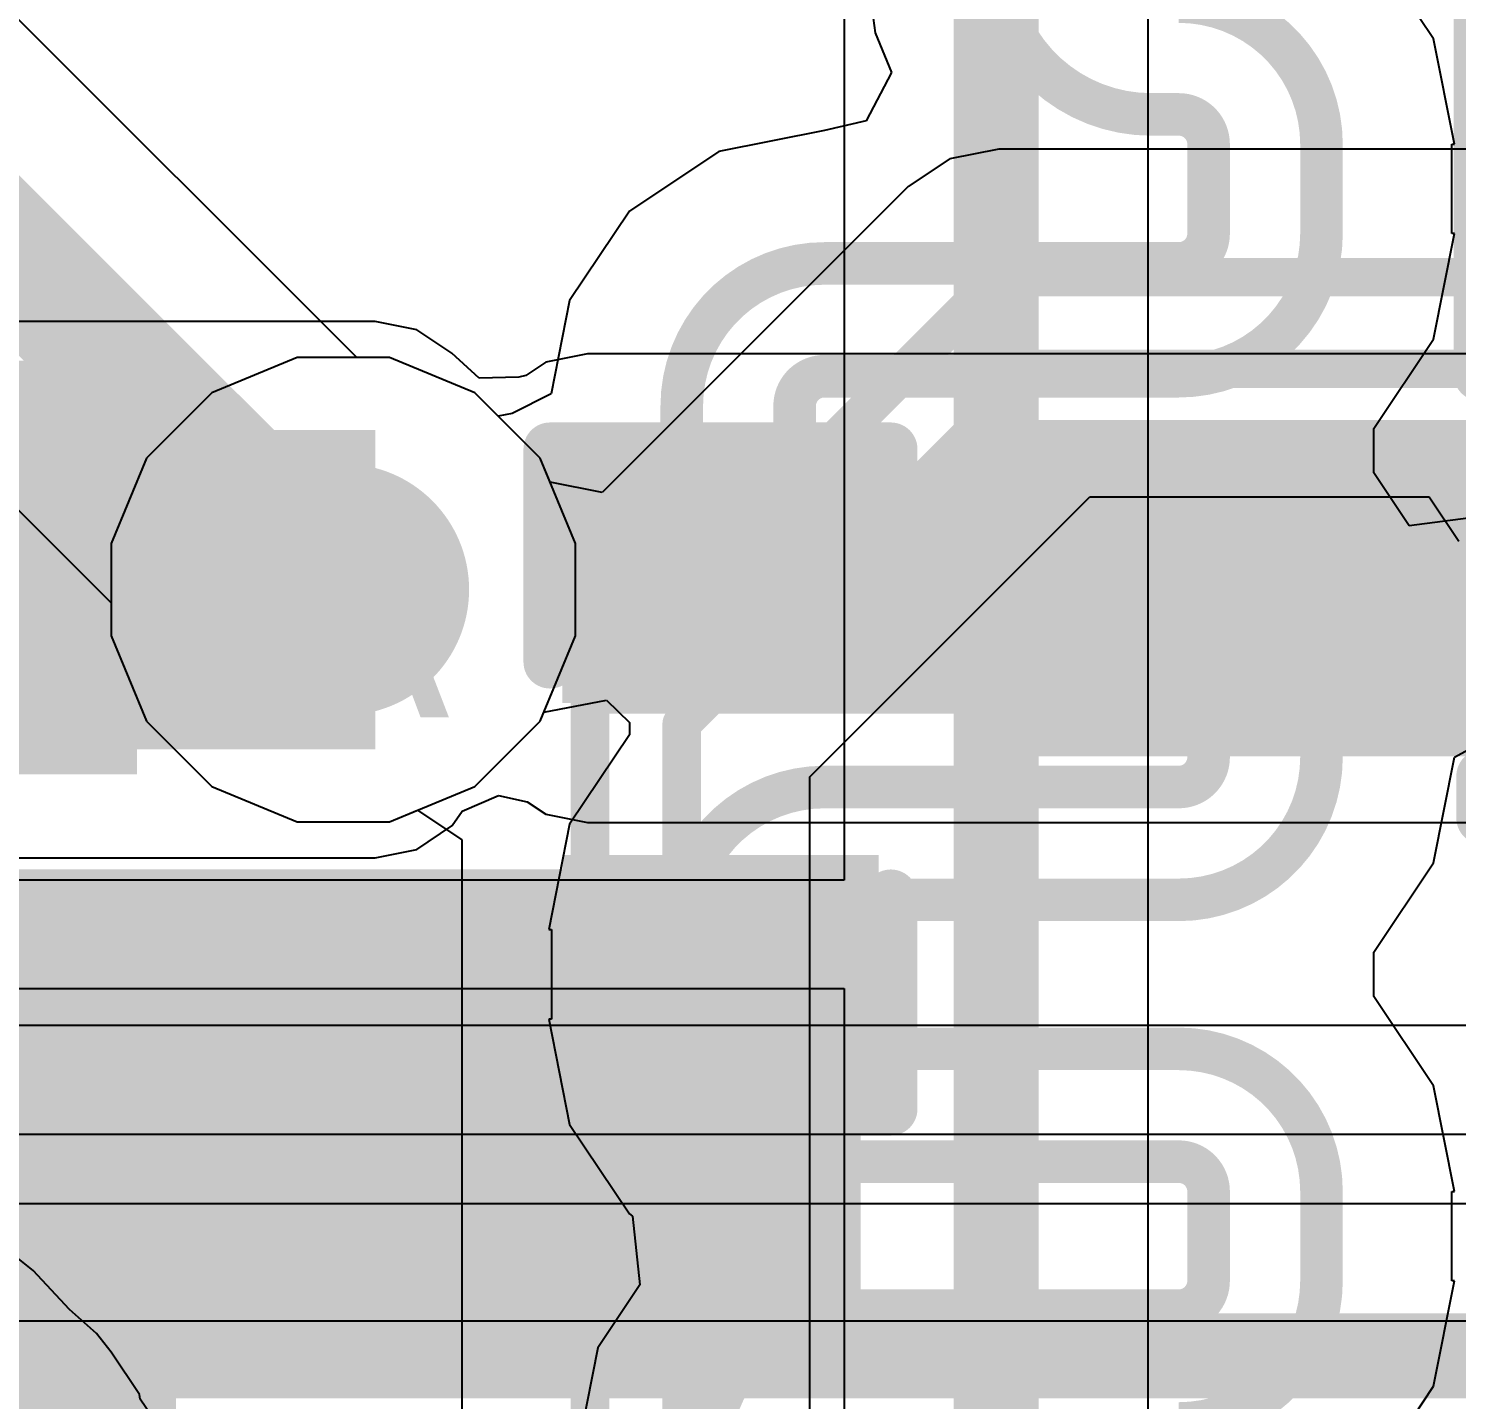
# Model space of a CAD drawing. Header units: inches. Extents: x 0 to 5271, y 0 to 5417.
# Drawn here: x 84.04 to 87.446, y 85.57 to 88.842 of the extents above; entities that cross this region are included whole.
import ezdxf

# ---------------------------------------------------------------- set-up
doc = ezdxf.new("R2010")
doc.units = ezdxf.units.IN
for name, color, linetype in [('Bottom Layer', 5, 'Continuous'), ('Drill Drawing', 1, 'Continuous'), ('L2_GND1', 16, 'Continuous'), ('L3_SIG1', 76, 'Continuous'), ('L4_PWR', 90, 'Continuous'), ('L5_GND2', 156, 'Continuous'), ('L6_SIG2', 130, 'Continuous'), ('L7_GND3', 216, 'Continuous'), ('Top Layer', 1, 'Continuous'), ('Top Overlay', 2, 'Continuous'), ('Top Paste', 8, 'Continuous'), ('Top Solder', 216, 'Continuous'), ('Via Holes', 16, 'Continuous')]:
    doc.layers.add(name, color=color, linetype=linetype)
doc.styles.add('Arial', font='', dxfattribs={"height": 0.2})
doc.styles.get('Arial').set_extended_font_data('Arial')

# ---------------------------------------------------------------- blocks, each defined once
blk = doc.blocks.new('SOT_23_5_271')
at = {"layer": 'Top Layer'}
for points in [[(-1.85, 1.25), (-0.75, 1.25), (-0.75, 0.65), (-1.85, 0.65)], [(0.75, 1.25), (1.85, 1.25), (1.85, 0.65), (0.75, 0.65)], [(-1.85, 0.3), (-0.75, 0.3), (-0.75, -0.3), (-1.85, -0.3)], [(-1.85, -0.65), (-0.75, -0.65), (-0.75, -1.25), (-1.85, -1.25)], [(0.75, -0.65), (1.85, -0.65), (1.85, -1.25), (0.75, -1.25)]]:
    blk.add_hatch(color=1, dxfattribs=at).paths.add_polyline_path(points)
at = {"layer": 'Top Paste'}
for points in [[(-1.85, 1.25), (-0.75, 1.25), (-0.75, 0.65), (-1.85, 0.65)], [(0.75, 1.25), (1.85, 1.25), (1.85, 0.65), (0.75, 0.65)], [(-1.85, 0.3), (-0.75, 0.3), (-0.75, -0.3), (-1.85, -0.3)], [(-1.85, -0.65), (-0.75, -0.65), (-0.75, -1.25), (-1.85, -1.25)], [(0.75, -0.65), (1.85, -0.65), (1.85, -1.25), (0.75, -1.25)]]:
    blk.add_hatch(color=8, dxfattribs=at).paths.add_polyline_path(points)
at = {"layer": 'Top Solder'}
for points in [[(-1.9516, 1.3516), (-0.6484, 1.3516), (-0.6484, 0.5484), (-1.9516, 0.5484)], [(0.6484, 1.3516), (1.9516, 1.3516), (1.9516, 0.5484), (0.6484, 0.5484)], [(-1.9516, 0.4016), (-0.6484, 0.4016), (-0.6484, -0.4016), (-1.9516, -0.4016)], [(-1.9516, -0.5484), (-0.6484, -0.5484), (-0.6484, -1.3516), (-1.9516, -1.3516)], [(0.6484, -0.5484), (1.9516, -0.5484), (1.9516, -1.3516), (0.6484, -1.3516)]]:
    blk.add_hatch(color=216, dxfattribs=at).paths.add_polyline_path(points)
at = {"layer": 'Top Overlay'}
for points in [[(-0.879, 1.4986, 0.127, 0.127, 0), (-0.879, 1.3986, 0.127, 0.127, 0)], [(0.8736, 1.4986, 0.127, 0.127, 0), (-0.879, 1.4986, 0.127, 0.127, 0)], [(0.8736, 1.4986, 0.127, 0.127, 0), (0.8736, 1.3986, 0.127, 0.127, 0)], [(-2.1336, 1.0668, 0.127, 0.127, 0), (-2.1336, 0.8128, 0.127, 0.127, 0)], [(-2.0066, 0.9398, 0.127, 0.127, 0), (-2.1336, 1.0668, 0.127, 0.127, 0)], [(-2.0066, 0.9398, 0.127, 0.127, 0), (-2.1336, 0.8128, 0.127, 0.127, 0)], [(0.88, 0.44, 0.127, 0.127, 0), (0.88, -0.418, 0.127, 0.127, 0)], [(-0.879, -1.3986, 0.127, 0.127, 0), (-0.879, -1.4986, 0.127, 0.127, 0)], [(0.8736, -1.3986, 0.127, 0.127, 0), (0.8736, -1.4986, 0.127, 0.127, 0)], [(0.8736, -1.4986, 0.127, 0.127, 0), (-0.879, -1.4986, 0.127, 0.127, 0)]]:
    blk.add_lwpolyline(points, format="xyseb", dxfattribs=at)
for points in [[(-0.9108, 1.4986, 0.0635, 0.0635, 1), (-0.8473, 1.4986, 0.0635, 0.0635, 1)], [(-0.9108, 1.4986, 0.0635, 0.0635, 1), (-0.8473, 1.4986, 0.0635, 0.0635, 1)], [(0.8418, 1.4986, 0.0635, 0.0635, 1), (0.9053, 1.4986, 0.0635, 0.0635, 1)], [(0.8418, 1.4986, 0.0635, 0.0635, 1), (0.9053, 1.4986, 0.0635, 0.0635, 1)], [(-0.9108, 1.3986, 0.0635, 0.0635, 1), (-0.8473, 1.3986, 0.0635, 0.0635, 1)], [(0.8418, 1.3986, 0.0635, 0.0635, 1), (0.9053, 1.3986, 0.0635, 0.0635, 1)], [(-2.1653, 1.0668, 0.0635, 0.0635, 1), (-2.1018, 1.0668, 0.0635, 0.0635, 1)], [(-2.1653, 1.0668, 0.0635, 0.0635, 1), (-2.1018, 1.0668, 0.0635, 0.0635, 1)], [(-2.0383, 0.9398, 0.0635, 0.0635, 1), (-1.9748, 0.9398, 0.0635, 0.0635, 1)], [(-2.0383, 0.9398, 0.0635, 0.0635, 1), (-1.9748, 0.9398, 0.0635, 0.0635, 1)], [(-2.1653, 0.8128, 0.0635, 0.0635, 1), (-2.1018, 0.8128, 0.0635, 0.0635, 1)], [(-2.1653, 0.8128, 0.0635, 0.0635, 1), (-2.1018, 0.8128, 0.0635, 0.0635, 1)], [(0.8482, 0.44, 0.0635, 0.0635, 1), (0.9117, 0.44, 0.0635, 0.0635, 1)], [(0.8482, -0.418, 0.0635, 0.0635, 1), (0.9117, -0.418, 0.0635, 0.0635, 1)], [(-0.9108, -1.3986, 0.0635, 0.0635, 1), (-0.8473, -1.3986, 0.0635, 0.0635, 1)], [(0.8418, -1.3986, 0.0635, 0.0635, 1), (0.9053, -1.3986, 0.0635, 0.0635, 1)], [(-0.9108, -1.4986, 0.0635, 0.0635, 1), (-0.8473, -1.4986, 0.0635, 0.0635, 1)], [(-0.9108, -1.4986, 0.0635, 0.0635, 1), (-0.8473, -1.4986, 0.0635, 0.0635, 1)], [(0.8418, -1.4986, 0.0635, 0.0635, 1), (0.9053, -1.4986, 0.0635, 0.0635, 1)], [(0.8418, -1.4986, 0.0635, 0.0635, 1), (0.9053, -1.4986, 0.0635, 0.0635, 1)]]:
    blk.add_lwpolyline(points, format="xyseb", close=True, dxfattribs=at)
blk = doc.blocks.new('CAP_0402_326')
at = {"layer": 'Top Layer'}
for points in [[(-0.6985, -0.3175), (-0.6985, 0.3175), (-0.2413, 0.3175), (-0.2413, -0.3175)], [(0.2413, -0.3175), (0.2413, 0.3175), (0.6985, 0.3175), (0.6985, -0.3175)]]:
    blk.add_hatch(color=1, dxfattribs=at).paths.add_polyline_path(points)
at = {"layer": 'Top Paste'}
for points in [[(-0.6985, -0.3175), (-0.6985, 0.3175), (-0.2413, 0.3175), (-0.2413, -0.3175)], [(0.2413, -0.3175), (0.2413, 0.3175), (0.6985, 0.3175), (0.6985, -0.3175)]]:
    blk.add_hatch(color=8, dxfattribs=at).paths.add_polyline_path(points)
at = {"layer": 'Top Solder'}
for points in [[(-0.7585, -0.3775), (-0.7585, 0.3775), (-0.1813, 0.3775), (-0.1813, -0.3775)], [(0.1813, -0.3775), (0.1813, 0.3775), (0.7585, 0.3775), (0.7585, -0.3775)]]:
    blk.add_hatch(color=216, dxfattribs=at).paths.add_polyline_path(points)
at = {"layer": 'Top Overlay'}
for points in [[(-0.7874, 0.4064, 0.127, 0.127, 0), (-0.7874, -0.4064, 0.127, 0.127, 0)], [(-0.7874, 0.4064, 0.127, 0.127, 0), (-0.2794, 0.4064, 0.127, 0.127, 0)], [(0.2794, 0.4064, 0.127, 0.127, 0), (0.7874, 0.4064, 0.127, 0.127, 0)], [(0.7874, 0.4064, 0.127, 0.127, 0), (0.7874, -0.4064, 0.127, 0.127, 0)], [(-0.7874, -0.4064, 0.127, 0.127, 0), (-0.2794, -0.4064, 0.127, 0.127, 0)], [(0.2794, -0.4064, 0.127, 0.127, 0), (0.7874, -0.4064, 0.127, 0.127, 0)]]:
    blk.add_lwpolyline(points, format="xyseb", dxfattribs=at)
for points in [[(-0.8192, 0.4064, 0.0635, 0.0635, 1), (-0.7557, 0.4064, 0.0635, 0.0635, 1)], [(-0.8192, 0.4064, 0.0635, 0.0635, 1), (-0.7557, 0.4064, 0.0635, 0.0635, 1)], [(-0.3112, 0.4064, 0.0635, 0.0635, 1), (-0.2477, 0.4064, 0.0635, 0.0635, 1)], [(0.2476, 0.4064, 0.0635, 0.0635, 1), (0.3111, 0.4064, 0.0635, 0.0635, 1)], [(0.7556, 0.4064, 0.0635, 0.0635, 1), (0.8191, 0.4064, 0.0635, 0.0635, 1)], [(0.7556, 0.4064, 0.0635, 0.0635, 1), (0.8191, 0.4064, 0.0635, 0.0635, 1)], [(-0.8192, -0.4064, 0.0635, 0.0635, 1), (-0.7557, -0.4064, 0.0635, 0.0635, 1)], [(-0.8192, -0.4064, 0.0635, 0.0635, 1), (-0.7557, -0.4064, 0.0635, 0.0635, 1)], [(-0.3112, -0.4064, 0.0635, 0.0635, 1), (-0.2477, -0.4064, 0.0635, 0.0635, 1)], [(0.2476, -0.4064, 0.0635, 0.0635, 1), (0.3111, -0.4064, 0.0635, 0.0635, 1)], [(0.7556, -0.4064, 0.0635, 0.0635, 1), (0.8191, -0.4064, 0.0635, 0.0635, 1)], [(0.7556, -0.4064, 0.0635, 0.0635, 1), (0.8191, -0.4064, 0.0635, 0.0635, 1)]]:
    blk.add_lwpolyline(points, format="xyseb", close=True, dxfattribs=at)
blk = doc.blocks.new('C___0603_328')
at = {"layer": 'Top Layer'}
for points in [[(-0.381, 0.4445), (-0.381, -0.4445), (-1.143, -0.4445), (-1.143, 0.4445)], [(1.143, 0.4445), (1.143, -0.4445), (0.381, -0.4445), (0.381, 0.4445)]]:
    blk.add_hatch(color=1, dxfattribs=at).paths.add_polyline_path(points)
at = {"layer": 'Top Paste'}
for points in [[(-0.381, 0.4445), (-0.381, -0.4445), (-1.143, -0.4445), (-1.143, 0.4445)], [(1.143, 0.4445), (1.143, -0.4445), (0.381, -0.4445), (0.381, 0.4445)]]:
    blk.add_hatch(color=8, dxfattribs=at).paths.add_polyline_path(points)
at = {"layer": 'Top Solder'}
for points in [[(-0.321, 0.5045), (-0.321, -0.5045), (-1.203, -0.5045), (-1.203, 0.5045)], [(1.203, 0.5045), (1.203, -0.5045), (0.321, -0.5045), (0.321, 0.5045)]]:
    blk.add_hatch(color=216, dxfattribs=at).paths.add_polyline_path(points)
at = {"layer": 'Top Overlay'}
for points in [[(-1.2446, 0.5334, 0.127, 0.127, 0), (-0.4572, 0.5334, 0.127, 0.127, 0)], [(-1.2446, 0.5334, 0.127, 0.127, 0), (-1.2446, -0.5334, 0.127, 0.127, 0)], [(0.4572, 0.5334, 0.127, 0.127, 0), (1.2446, 0.5334, 0.127, 0.127, 0)], [(1.2446, 0.5334, 0.127, 0.127, 0), (1.2446, -0.5334, 0.127, 0.127, 0)], [(-1.2446, -0.5334, 0.127, 0.127, 0), (-0.4572, -0.5334, 0.127, 0.127, 0)], [(0.4572, -0.5334, 0.127, 0.127, 0), (1.2446, -0.5334, 0.127, 0.127, 0)]]:
    blk.add_lwpolyline(points, format="xyseb", dxfattribs=at)
for points in [[(-1.2763, 0.5334, 0.0635, 0.0635, 1), (-1.2128, 0.5334, 0.0635, 0.0635, 1)], [(-1.2763, 0.5334, 0.0635, 0.0635, 1), (-1.2128, 0.5334, 0.0635, 0.0635, 1)], [(-0.4889, 0.5334, 0.0635, 0.0635, 1), (-0.4254, 0.5334, 0.0635, 0.0635, 1)], [(0.4255, 0.5334, 0.0635, 0.0635, 1), (0.489, 0.5334, 0.0635, 0.0635, 1)], [(1.2129, 0.5334, 0.0635, 0.0635, 1), (1.2764, 0.5334, 0.0635, 0.0635, 1)], [(1.2129, 0.5334, 0.0635, 0.0635, 1), (1.2764, 0.5334, 0.0635, 0.0635, 1)], [(-1.2763, -0.5334, 0.0635, 0.0635, 1), (-1.2128, -0.5334, 0.0635, 0.0635, 1)], [(-1.2763, -0.5334, 0.0635, 0.0635, 1), (-1.2128, -0.5334, 0.0635, 0.0635, 1)], [(-0.4889, -0.5334, 0.0635, 0.0635, 1), (-0.4254, -0.5334, 0.0635, 0.0635, 1)], [(0.4255, -0.5334, 0.0635, 0.0635, 1), (0.489, -0.5334, 0.0635, 0.0635, 1)], [(1.2129, -0.5334, 0.0635, 0.0635, 1), (1.2764, -0.5334, 0.0635, 0.0635, 1)], [(1.2129, -0.5334, 0.0635, 0.0635, 1), (1.2764, -0.5334, 0.0635, 0.0635, 1)]]:
    blk.add_lwpolyline(points, format="xyseb", close=True, dxfattribs=at)

msp = doc.modelspace()

# ---------------------------------------------------------------- hatches: boundary and pattern name
at = {"layer": 'Bottom Layer'}
h = msp.add_hatch(color=5, dxfattribs=at)
edge = h.paths.add_edge_path()
edge.add_arc((84.791, 87.5031), 0.3, 0, 360)
at = {"layer": 'L2_GND1'}
h = msp.add_hatch(color=16, dxfattribs=at)
edge = h.paths.add_edge_path()
edge.add_arc((84.791, 87.5031), 0.3, 0, 360)
at = {"layer": 'L3_SIG1'}
h = msp.add_hatch(color=76, dxfattribs=at)
edge = h.paths.add_edge_path()
edge.add_arc((84.791, 87.5031), 0.3, 0, 360)
at = {"layer": 'L4_PWR'}
h = msp.add_hatch(color=90, dxfattribs=at)
edge = h.paths.add_edge_path()
edge.add_arc((84.791, 87.5031), 0.3, 0, 360)
at = {"layer": 'L5_GND2'}
h = msp.add_hatch(color=156, dxfattribs=at)
edge = h.paths.add_edge_path()
edge.add_arc((84.791, 87.5031), 0.3, 0, 360)
at = {"layer": 'L6_SIG2'}
h = msp.add_hatch(color=130, dxfattribs=at)
edge = h.paths.add_edge_path()
edge.add_arc((84.791, 87.5031), 0.3, 0, 360)
at = {"layer": 'L7_GND3'}
h = msp.add_hatch(color=216, dxfattribs=at)
edge = h.paths.add_edge_path()
edge.add_arc((84.791, 87.5031), 0.3, 0, 360)
at = {"layer": 'Top Layer'}
for points in [[(80.645, 87.1221), (84.867, 87.1221), (84.867, 87.8841), (80.645, 87.8841)], [(85.3731, 87.2066), (88.0047, 87.2066), (88.0047, 87.8066), (85.3731, 87.8066)], [(86.0247, 86.8352), (82.2579, 86.8352), (82.2579, 85.598), (86.0247, 85.598)]]:
    msp.add_hatch(color=1, dxfattribs=at).paths.add_polyline_path(points)
h = msp.add_hatch(color=1, dxfattribs=at)
edge = h.paths.add_edge_path()
edge.add_arc((84.791, 87.5031), 0.3, 0, 360)
at = {"layer": 'Via Holes'}
h = msp.add_hatch(color=7, dxfattribs=at)
edge = h.paths.add_edge_path()
edge.add_arc((84.791, 87.5031), 0.15, 0, 360)

# ---------------------------------------------------------------- linework, layer by layer
at = {"layer": 'Bottom Layer'}
for p, q in [((84.6808, 88.0571), (84.4772, 87.9727)), ((84.9012, 88.0571), (84.6808, 88.0571)), ((85.1048, 87.9727), (84.9012, 88.0571)), ((84.4772, 87.9727), (84.3213, 87.8169)), ((85.2606, 87.8169), (85.1048, 87.9727)), ((84.3213, 87.8169), (84.237, 87.6133)), ((85.345, 87.6133), (85.2606, 87.8169)), ((84.237, 87.6133), (84.237, 87.3929)), ((85.345, 87.3929), (85.345, 87.6133)), ((84.237, 87.3929), (84.3213, 87.1892)), ((85.2606, 87.1892), (85.345, 87.3929)), ((84.3213, 87.1892), (84.4772, 87.0334)), ((85.1048, 87.0334), (85.2606, 87.1892)), ((84.4772, 87.0334), (84.6808, 86.9491)), ((84.9012, 86.9491), (85.1048, 87.0334)), ((84.6808, 86.9491), (84.9012, 86.9491))]:
    msp.add_line(p, q, dxfattribs=at)
at = {"layer": 'L2_GND1'}
for p, q in [((84.6808, 88.0571), (84.4772, 87.9727)), ((84.9012, 88.0571), (84.6808, 88.0571)), ((85.1048, 87.9727), (84.9012, 88.0571)), ((84.4772, 87.9727), (84.3213, 87.8169)), ((85.2606, 87.8169), (85.1048, 87.9727)), ((84.3213, 87.8169), (84.237, 87.6133)), ((85.345, 87.6133), (85.2606, 87.8169)), ((84.237, 87.6133), (84.237, 87.3929)), ((85.345, 87.3929), (85.345, 87.6133)), ((84.237, 87.3929), (84.3213, 87.1892)), ((85.2606, 87.1892), (85.345, 87.3929)), ((84.3213, 87.1892), (84.4772, 87.0334)), ((85.1048, 87.0334), (85.2606, 87.1892)), ((84.4772, 87.0334), (84.6808, 86.9491)), ((84.9012, 86.9491), (85.1048, 87.0334)), ((84.6808, 86.9491), (84.9012, 86.9491)), ((94.8885, 86.0368), (58.4674, 86.0368))]:
    msp.add_line(p, q, dxfattribs=at)
msp.add_lwpolyline([(56.9353, 85.6742, 0.2032, 0.2032, 0), (116.9718, 85.6742, 0.2032, 0.2032, 0)], format="xyseb", dxfattribs=at)
at = {"layer": 'L3_SIG1'}
for p, q in [((85.9856, 91.433), (85.9856, 86.8098)), ((86.7108, 81.5661), (86.7108, 91.4304)), ((85.9856, 86.8098), (80.796, 86.8098)), ((80.796, 86.5509), (85.9856, 86.5509)), ((85.9856, 86.5509), (85.9856, 73.2396))]:
    msp.add_line(p, q, dxfattribs=at)
msp.add_lwpolyline([(86.3482, 73.0894, 0.2032, 0.2032, 0), (86.3482, 91.5806, 0.2032, 0.2032, 0)], format="xyseb", dxfattribs=at)
at = {"layer": 'L4_PWR'}
for p, q in [((84.6808, 88.0571), (84.4772, 87.9727)), ((84.9012, 88.0571), (84.6808, 88.0571)), ((85.1048, 87.9727), (84.9012, 88.0571)), ((84.4772, 87.9727), (84.3213, 87.8169)), ((85.2606, 87.8169), (85.1048, 87.9727)), ((84.3213, 87.8169), (84.237, 87.6133)), ((85.345, 87.6133), (85.2606, 87.8169)), ((84.237, 87.6133), (84.237, 87.3929)), ((85.345, 87.3929), (85.345, 87.6133)), ((84.237, 87.3929), (84.3213, 87.1892)), ((85.2606, 87.1892), (85.345, 87.3929)), ((84.3213, 87.1892), (84.4772, 87.0334)), ((85.1048, 87.0334), (85.2606, 87.1892)), ((84.4772, 87.0334), (84.6808, 86.9491)), ((84.9012, 86.9491), (85.1048, 87.0334)), ((84.6808, 86.9491), (84.9012, 86.9491)), ((84.938, 86.4624), (79.3828, 86.4624)), ((94.8788, 86.4624), (84.938, 86.4624)), ((79.5254, 86.2034), (94.8788, 86.2034))]:
    msp.add_line(p, q, dxfattribs=at)
at = {"layer": 'L5_GND2'}
for p, q in [((86.0367, 89.0059), (86.0596, 88.8316)), ((87.3916, 88.8177), (87.2491, 89.0311)), ((86.0596, 88.8316), (86.0989, 88.7368)), ((87.4417, 88.566), (87.3916, 88.8177)), ((86.0989, 88.7368), (86.038, 88.6215)), ((85.9387, 88.599), (85.6869, 88.5489)), ((86.038, 88.6215), (85.9387, 88.599)), ((85.9387, 88.599), (85.9387, 88.599)), ((87.4351, 88.3527), (87.4351, 88.566)), ((87.4351, 88.566), (87.4417, 88.566)), ((85.6869, 88.5489), (85.4735, 88.4063)), ((85.4735, 88.4063), (85.3309, 88.1929)), ((87.3916, 88.1009), (87.4417, 88.3527)), ((87.4417, 88.3527), (87.4351, 88.3527)), ((85.3309, 88.1929), (85.2867, 87.9704)), ((87.2491, 87.8875), (87.3916, 88.1009)), ((84.6808, 88.0571), (84.4772, 87.9727)), ((84.9012, 88.0571), (84.6808, 88.0571)), ((85.1048, 87.9727), (84.9012, 88.0571)), ((84.4772, 87.9727), (84.3213, 87.8169)), ((85.1605, 87.917), (85.1048, 87.9727)), ((85.2867, 87.9704), (85.1934, 87.9232)), ((85.1934, 87.9232), (85.1605, 87.917)), ((87.2491, 87.7815), (87.2491, 87.8875)), ((84.3213, 87.8169), (84.237, 87.6133)), ((87.3334, 87.6553), (87.2491, 87.7815)), ((87.4741, 87.6733), (87.3334, 87.6553)), ((84.237, 87.6133), (84.237, 87.3929)), ((84.237, 87.3929), (84.3213, 87.1892)), ((85.2694, 87.2104), (85.4188, 87.2391)), ((85.4188, 87.2391), (85.4735, 87.1861)), ((85.2606, 87.1892), (85.2694, 87.2104)), ((84.3213, 87.1892), (84.4772, 87.0334)), ((85.1048, 87.0334), (85.2606, 87.1892)), ((85.4735, 87.1861), (85.4735, 87.1566)), ((85.4735, 87.1566), (85.3309, 86.9432)), ((87.4417, 87.103), (87.5449, 87.1606)), ((87.3916, 86.8513), (87.4417, 87.103)), ((84.4772, 87.0334), (84.6808, 86.9491)), ((84.9012, 86.9491), (85.1048, 87.0334)), ((84.6808, 86.9491), (84.9012, 86.9491)), ((85.3309, 86.9432), (85.2809, 86.6915)), ((87.2491, 86.6378), (87.3916, 86.8513)), ((85.2809, 86.6915), (85.2875, 86.6915)), ((85.2875, 86.6915), (85.2875, 86.4781)), ((87.2491, 86.5318), (87.2491, 86.6378)), ((87.3916, 86.3184), (87.2491, 86.5318)), ((85.2875, 86.4781), (85.2809, 86.4781)), ((85.2809, 86.4781), (85.3309, 86.2264)), ((87.4417, 86.0667), (87.3916, 86.3184)), ((85.3309, 86.2264), (85.4735, 86.013)), ((87.4351, 85.8533), (87.4351, 86.0667)), ((87.4351, 86.0667), (87.4417, 86.0667)), ((85.4735, 86.013), (85.4808, 86.0081)), ((85.4808, 86.0081), (85.4983, 85.8437)), ((84.0515, 85.8783), (84.0074, 85.913)), ((84.1381, 85.7852), (84.0515, 85.8783)), ((85.4983, 85.8437), (85.398, 85.6936)), ((87.3916, 85.6016), (87.4417, 85.8533)), ((87.4417, 85.8533), (87.4351, 85.8533)), ((84.2024, 85.7274), (84.1381, 85.7852)), ((84.2025, 85.7273), (84.2024, 85.7274)), ((84.2024, 85.7274), (84.2024, 85.7274)), ((84.2371, 85.6832), (84.2025, 85.7273)), ((84.3045, 85.5824), (84.2371, 85.6832)), ((85.398, 85.6936), (85.3479, 85.4418)), ((87.2491, 85.3882), (87.3916, 85.6016)), ((84.3067, 85.5713), (84.3045, 85.5824)), ((84.345, 85.514), (84.3067, 85.5713))]:
    msp.add_line(p, q, dxfattribs=at)
for points in [[(86.7179, 88.6371, 0.1016, 0.1016, -0.414214), (86.347, 89.008, 0.1016, 0.1016, 0)], [(86.7839, 88.9064, 0.1016, 0.1016, -0.414214), (87.1243, 88.566, 0.1016, 0.1016, 0)], [(86.7179, 88.6371, 0.1016, 0.1016, 0), (86.7839, 88.6371, 0.1016, 0.1016, 0)], [(86.7839, 88.6371, 0.1016, 0.1016, -0.414214), (86.855, 88.566, 0.1016, 0.1016, 0)], [(86.855, 88.3527, 0.1016, 0.1016, 0), (86.855, 88.566, 0.1016, 0.1016, 0)], [(87.1243, 88.3527, 0.1016, 0.1016, 0), (87.1243, 88.566, 0.1016, 0.1016, 0)], [(86.855, 88.3527, 0.1016, 0.1016, -0.414214), (86.7839, 88.2815, 0.1016, 0.1016, 0)], [(87.1243, 88.3527, 0.1016, 0.1016, -0.414214), (86.7839, 88.0123, 0.1016, 0.1016, 0)], [(85.5983, 87.9412, 0.1016, 0.1016, -0.414214), (85.9387, 88.2815, 0.1016, 0.1016, 0)], [(85.9387, 88.2815, 0.1016, 0.1016, 0), (86.7839, 88.2815, 0.1016, 0.1016, 0)], [(85.8675, 87.9412, 0.1016, 0.1016, -0.414214), (85.9387, 88.0123, 0.1016, 0.1016, 0)], [(85.9387, 88.0123, 0.1016, 0.1016, 0), (86.7839, 88.0123, 0.1016, 0.1016, 0)], [(85.5983, 87.7278, 0.1016, 0.1016, 0), (85.5983, 87.9412, 0.1016, 0.1016, 0)], [(85.8675, 87.7278, 0.1016, 0.1016, 0), (85.8675, 87.9412, 0.1016, 0.1016, 0)], [(85.9387, 87.3875, 0.1016, 0.1016, -0.414214), (85.5983, 87.7278, 0.1016, 0.1016, 0)], [(85.9387, 87.6567, 0.1016, 0.1016, -0.414214), (85.8675, 87.7278, 0.1016, 0.1016, 0)], [(85.9387, 87.6567, 0.1016, 0.1016, 0), (86.7839, 87.6567, 0.1016, 0.1016, 0)], [(86.7839, 87.6567, 0.1016, 0.1016, -0.414214), (87.1243, 87.3163, 0.1016, 0.1016, 0)], [(85.9387, 87.3875, 0.1016, 0.1016, 0), (86.7839, 87.3875, 0.1016, 0.1016, 0)], [(86.7839, 87.3875, 0.1016, 0.1016, -0.414214), (86.855, 87.3163, 0.1016, 0.1016, 0)], [(86.855, 87.103, 0.1016, 0.1016, 0), (86.855, 87.3163, 0.1016, 0.1016, 0)], [(87.1243, 87.103, 0.1016, 0.1016, 0), (87.1243, 87.3163, 0.1016, 0.1016, 0)], [(86.855, 87.103, 0.1016, 0.1016, -0.414214), (86.7839, 87.0319, 0.1016, 0.1016, 0)], [(87.1243, 87.103, 0.1016, 0.1016, -0.414214), (86.7839, 86.7626, 0.1016, 0.1016, 0)], [(85.5983, 86.6915, 0.1016, 0.1016, -0.414214), (85.9387, 87.0319, 0.1016, 0.1016, 0)], [(85.9387, 87.0319, 0.1016, 0.1016, 0), (86.7839, 87.0319, 0.1016, 0.1016, 0)], [(85.8675, 86.6915, 0.1016, 0.1016, -0.414214), (85.9387, 86.7626, 0.1016, 0.1016, 0)], [(85.9387, 86.7626, 0.1016, 0.1016, 0), (86.7839, 86.7626, 0.1016, 0.1016, 0)], [(85.5983, 86.4781, 0.1016, 0.1016, 0), (85.5983, 86.6915, 0.1016, 0.1016, 0)], [(85.8675, 86.4781, 0.1016, 0.1016, 0), (85.8675, 86.6915, 0.1016, 0.1016, 0)], [(85.9387, 86.1378, 0.1016, 0.1016, -0.414214), (85.5983, 86.4781, 0.1016, 0.1016, 0)], [(85.9387, 86.407, 0.1016, 0.1016, -0.414214), (85.8675, 86.4781, 0.1016, 0.1016, 0)], [(85.9387, 86.407, 0.1016, 0.1016, 0), (86.7839, 86.407, 0.1016, 0.1016, 0)], [(86.7839, 86.407, 0.1016, 0.1016, -0.414214), (87.1243, 86.0667, 0.1016, 0.1016, 0)], [(85.9387, 86.1378, 0.1016, 0.1016, 0), (86.7839, 86.1378, 0.1016, 0.1016, 0)], [(86.7839, 86.1378, 0.1016, 0.1016, -0.414214), (86.855, 86.0667, 0.1016, 0.1016, 0)], [(86.855, 85.8533, 0.1016, 0.1016, 0), (86.855, 86.0667, 0.1016, 0.1016, 0)], [(87.1243, 85.8533, 0.1016, 0.1016, 0), (87.1243, 86.0667, 0.1016, 0.1016, 0)], [(86.855, 85.8533, 0.1016, 0.1016, -0.414214), (86.7839, 85.7822, 0.1016, 0.1016, 0)], [(87.1243, 85.8533, 0.1016, 0.1016, -0.414214), (86.7839, 85.5129, 0.1016, 0.1016, 0)], [(85.6653, 85.4418, 0.1016, 0.1016, -0.414214), (86.0057, 85.7822, 0.1016, 0.1016, 0)], [(86.0057, 85.7822, 0.1016, 0.1016, 0), (86.7839, 85.7822, 0.1016, 0.1016, 0)]]:
    msp.add_lwpolyline(points, format="xyseb", dxfattribs=at)
for points in [[(86.6925, 88.6371, 0.0508, 0.0508, 1), (86.7433, 88.6371, 0.0508, 0.0508, 1)], [(86.6925, 88.6371, 0.0508, 0.0508, 1), (86.7433, 88.6371, 0.0508, 0.0508, 1)], [(86.7585, 88.6371, 0.0508, 0.0508, 1), (86.8093, 88.6371, 0.0508, 0.0508, 1)], [(86.7585, 88.6371, 0.0508, 0.0508, 1), (86.8093, 88.6371, 0.0508, 0.0508, 1)], [(86.8296, 88.566, 0.0508, 0.0508, 1), (86.8804, 88.566, 0.0508, 0.0508, 1)], [(86.8296, 88.566, 0.0508, 0.0508, 1), (86.8804, 88.566, 0.0508, 0.0508, 1)], [(87.0989, 88.566, 0.0508, 0.0508, 1), (87.1497, 88.566, 0.0508, 0.0508, 1)], [(87.0989, 88.566, 0.0508, 0.0508, 1), (87.1497, 88.566, 0.0508, 0.0508, 1)], [(86.8296, 88.3527, 0.0508, 0.0508, 1), (86.8804, 88.3527, 0.0508, 0.0508, 1)], [(86.8296, 88.3527, 0.0508, 0.0508, 1), (86.8804, 88.3527, 0.0508, 0.0508, 1)], [(87.0989, 88.3527, 0.0508, 0.0508, 1), (87.1497, 88.3527, 0.0508, 0.0508, 1)], [(87.0989, 88.3527, 0.0508, 0.0508, 1), (87.1497, 88.3527, 0.0508, 0.0508, 1)], [(85.9133, 88.2815, 0.0508, 0.0508, 1), (85.9641, 88.2815, 0.0508, 0.0508, 1)], [(85.9133, 88.2815, 0.0508, 0.0508, 1), (85.9641, 88.2815, 0.0508, 0.0508, 1)], [(86.7585, 88.2815, 0.0508, 0.0508, 1), (86.8093, 88.2815, 0.0508, 0.0508, 1)], [(86.7585, 88.2815, 0.0508, 0.0508, 1), (86.8093, 88.2815, 0.0508, 0.0508, 1)], [(85.9133, 88.0123, 0.0508, 0.0508, 1), (85.9641, 88.0123, 0.0508, 0.0508, 1)], [(85.9133, 88.0123, 0.0508, 0.0508, 1), (85.9641, 88.0123, 0.0508, 0.0508, 1)], [(86.7585, 88.0123, 0.0508, 0.0508, 1), (86.8093, 88.0123, 0.0508, 0.0508, 1)], [(86.7585, 88.0123, 0.0508, 0.0508, 1), (86.8093, 88.0123, 0.0508, 0.0508, 1)], [(85.5729, 87.9412, 0.0508, 0.0508, 1), (85.6237, 87.9412, 0.0508, 0.0508, 1)], [(85.5729, 87.9412, 0.0508, 0.0508, 1), (85.6237, 87.9412, 0.0508, 0.0508, 1)], [(85.8421, 87.9412, 0.0508, 0.0508, 1), (85.8929, 87.9412, 0.0508, 0.0508, 1)], [(85.8421, 87.9412, 0.0508, 0.0508, 1), (85.8929, 87.9412, 0.0508, 0.0508, 1)], [(85.5729, 87.7278, 0.0508, 0.0508, 1), (85.6237, 87.7278, 0.0508, 0.0508, 1)], [(85.5729, 87.7278, 0.0508, 0.0508, 1), (85.6237, 87.7278, 0.0508, 0.0508, 1)], [(85.8421, 87.7278, 0.0508, 0.0508, 1), (85.8929, 87.7278, 0.0508, 0.0508, 1)], [(85.8421, 87.7278, 0.0508, 0.0508, 1), (85.8929, 87.7278, 0.0508, 0.0508, 1)], [(85.9133, 87.6567, 0.0508, 0.0508, 1), (85.9641, 87.6567, 0.0508, 0.0508, 1)], [(85.9133, 87.6567, 0.0508, 0.0508, 1), (85.9641, 87.6567, 0.0508, 0.0508, 1)], [(86.7585, 87.6567, 0.0508, 0.0508, 1), (86.8093, 87.6567, 0.0508, 0.0508, 1)], [(86.7585, 87.6567, 0.0508, 0.0508, 1), (86.8093, 87.6567, 0.0508, 0.0508, 1)], [(85.9133, 87.3875, 0.0508, 0.0508, 1), (85.9641, 87.3875, 0.0508, 0.0508, 1)], [(85.9133, 87.3875, 0.0508, 0.0508, 1), (85.9641, 87.3875, 0.0508, 0.0508, 1)], [(86.7585, 87.3875, 0.0508, 0.0508, 1), (86.8093, 87.3875, 0.0508, 0.0508, 1)], [(86.7585, 87.3875, 0.0508, 0.0508, 1), (86.8093, 87.3875, 0.0508, 0.0508, 1)], [(86.8296, 87.3163, 0.0508, 0.0508, 1), (86.8804, 87.3163, 0.0508, 0.0508, 1)], [(86.8296, 87.3163, 0.0508, 0.0508, 1), (86.8804, 87.3163, 0.0508, 0.0508, 1)], [(87.0989, 87.3163, 0.0508, 0.0508, 1), (87.1497, 87.3163, 0.0508, 0.0508, 1)], [(87.0989, 87.3163, 0.0508, 0.0508, 1), (87.1497, 87.3163, 0.0508, 0.0508, 1)], [(86.8296, 87.103, 0.0508, 0.0508, 1), (86.8804, 87.103, 0.0508, 0.0508, 1)], [(86.8296, 87.103, 0.0508, 0.0508, 1), (86.8804, 87.103, 0.0508, 0.0508, 1)], [(87.0989, 87.103, 0.0508, 0.0508, 1), (87.1497, 87.103, 0.0508, 0.0508, 1)], [(87.0989, 87.103, 0.0508, 0.0508, 1), (87.1497, 87.103, 0.0508, 0.0508, 1)], [(85.9133, 87.0319, 0.0508, 0.0508, 1), (85.9641, 87.0319, 0.0508, 0.0508, 1)], [(85.9133, 87.0319, 0.0508, 0.0508, 1), (85.9641, 87.0319, 0.0508, 0.0508, 1)], [(86.7585, 87.0319, 0.0508, 0.0508, 1), (86.8093, 87.0319, 0.0508, 0.0508, 1)], [(86.7585, 87.0319, 0.0508, 0.0508, 1), (86.8093, 87.0319, 0.0508, 0.0508, 1)], [(85.9133, 86.7626, 0.0508, 0.0508, 1), (85.9641, 86.7626, 0.0508, 0.0508, 1)], [(85.9133, 86.7626, 0.0508, 0.0508, 1), (85.9641, 86.7626, 0.0508, 0.0508, 1)], [(86.7585, 86.7626, 0.0508, 0.0508, 1), (86.8093, 86.7626, 0.0508, 0.0508, 1)], [(86.7585, 86.7626, 0.0508, 0.0508, 1), (86.8093, 86.7626, 0.0508, 0.0508, 1)], [(85.5729, 86.6915, 0.0508, 0.0508, 1), (85.6237, 86.6915, 0.0508, 0.0508, 1)], [(85.5729, 86.6915, 0.0508, 0.0508, 1), (85.6237, 86.6915, 0.0508, 0.0508, 1)], [(85.8421, 86.6915, 0.0508, 0.0508, 1), (85.8929, 86.6915, 0.0508, 0.0508, 1)], [(85.8421, 86.6915, 0.0508, 0.0508, 1), (85.8929, 86.6915, 0.0508, 0.0508, 1)], [(85.5729, 86.4781, 0.0508, 0.0508, 1), (85.6237, 86.4781, 0.0508, 0.0508, 1)], [(85.5729, 86.4781, 0.0508, 0.0508, 1), (85.6237, 86.4781, 0.0508, 0.0508, 1)], [(85.8421, 86.4781, 0.0508, 0.0508, 1), (85.8929, 86.4781, 0.0508, 0.0508, 1)], [(85.8421, 86.4781, 0.0508, 0.0508, 1), (85.8929, 86.4781, 0.0508, 0.0508, 1)], [(85.9133, 86.407, 0.0508, 0.0508, 1), (85.9641, 86.407, 0.0508, 0.0508, 1)], [(85.9133, 86.407, 0.0508, 0.0508, 1), (85.9641, 86.407, 0.0508, 0.0508, 1)], [(86.7585, 86.407, 0.0508, 0.0508, 1), (86.8093, 86.407, 0.0508, 0.0508, 1)], [(86.7585, 86.407, 0.0508, 0.0508, 1), (86.8093, 86.407, 0.0508, 0.0508, 1)], [(85.9133, 86.1378, 0.0508, 0.0508, 1), (85.9641, 86.1378, 0.0508, 0.0508, 1)], [(85.9133, 86.1378, 0.0508, 0.0508, 1), (85.9641, 86.1378, 0.0508, 0.0508, 1)], [(86.7585, 86.1378, 0.0508, 0.0508, 1), (86.8093, 86.1378, 0.0508, 0.0508, 1)], [(86.7585, 86.1378, 0.0508, 0.0508, 1), (86.8093, 86.1378, 0.0508, 0.0508, 1)], [(86.8296, 86.0667, 0.0508, 0.0508, 1), (86.8804, 86.0667, 0.0508, 0.0508, 1)], [(86.8296, 86.0667, 0.0508, 0.0508, 1), (86.8804, 86.0667, 0.0508, 0.0508, 1)], [(87.0989, 86.0667, 0.0508, 0.0508, 1), (87.1497, 86.0667, 0.0508, 0.0508, 1)], [(87.0989, 86.0667, 0.0508, 0.0508, 1), (87.1497, 86.0667, 0.0508, 0.0508, 1)], [(86.8296, 85.8533, 0.0508, 0.0508, 1), (86.8804, 85.8533, 0.0508, 0.0508, 1)], [(86.8296, 85.8533, 0.0508, 0.0508, 1), (86.8804, 85.8533, 0.0508, 0.0508, 1)], [(87.0989, 85.8533, 0.0508, 0.0508, 1), (87.1497, 85.8533, 0.0508, 0.0508, 1)], [(87.0989, 85.8533, 0.0508, 0.0508, 1), (87.1497, 85.8533, 0.0508, 0.0508, 1)], [(85.9803, 85.7822, 0.0508, 0.0508, 1), (86.0311, 85.7822, 0.0508, 0.0508, 1)], [(85.9803, 85.7822, 0.0508, 0.0508, 1), (86.0311, 85.7822, 0.0508, 0.0508, 1)], [(86.7585, 85.7822, 0.0508, 0.0508, 1), (86.8093, 85.7822, 0.0508, 0.0508, 1)], [(86.7585, 85.7822, 0.0508, 0.0508, 1), (86.8093, 85.7822, 0.0508, 0.0508, 1)]]:
    msp.add_lwpolyline(points, format="xyseb", close=True, dxfattribs=at)
at = {"layer": 'L6_SIG2'}
for p, q in [((84.823, 88.0571), (80.7118, 92.1682)), ((80.2472, 91.4608), (84.237, 87.4711)), ((84.9012, 88.0571), (84.823, 88.0571)), ((85.1048, 87.9727), (84.9012, 88.0571)), ((85.2606, 87.8169), (85.1048, 87.9727)), ((85.345, 87.6133), (85.2606, 87.8169)), ((85.345, 87.3929), (85.345, 87.6133)), ((84.237, 87.4711), (84.237, 87.3929)), ((84.237, 87.3929), (84.3213, 87.1892)), ((85.2606, 87.1892), (85.345, 87.3929)), ((84.3213, 87.1892), (84.4772, 87.0334)), ((85.1048, 87.0334), (85.2606, 87.1892)), ((84.4772, 87.0334), (84.6808, 86.9491)), ((84.9012, 86.9491), (85.1048, 87.0334)), ((84.6808, 86.9491), (84.9012, 86.9491)), ((95.255, 85.7574), (60.8287, 85.7574))]:
    msp.add_line(p, q, dxfattribs=at)
msp.add_lwpolyline([(80.4188, 91.8752, 0.3048, 0.3048, 0), (84.791, 87.5031, 0.3048, 0.3048, 0)], format="xyseb", dxfattribs=at)
msp.add_lwpolyline([(84.7148, 87.5031, 0.1524, 0.1524, 1), (84.8672, 87.5031, 0.1524, 0.1524, 1)], format="xyseb", close=True, dxfattribs=at)
at = {"layer": 'L7_GND3'}
for p, q in [((86.2378, 88.5312), (86.1387, 88.4649)), ((86.3548, 88.5544), (86.2378, 88.5312)), ((92.2149, 88.5544), (86.3548, 88.5544)), ((86.1387, 88.4649), (85.4088, 87.7351)), ((86.1387, 88.4649), (86.1387, 88.4649)), ((84.6808, 88.0571), (84.4772, 87.9727)), ((84.9012, 88.0571), (84.6808, 88.0571)), ((85.1048, 87.9727), (84.9012, 88.0571)), ((84.4772, 87.9727), (84.3213, 87.8169)), ((85.2606, 87.8169), (85.1048, 87.9727)), ((84.3213, 87.8169), (84.237, 87.6133)), ((85.2843, 87.7598), (85.2606, 87.8169)), ((85.4088, 87.7351), (85.2843, 87.7598)), ((85.9037, 87.0562), (86.572, 87.7245)), ((86.572, 87.7245), (87.381, 87.7245)), ((87.381, 87.7245), (87.4516, 87.6189)), ((84.237, 87.6133), (84.237, 87.3929)), ((84.237, 87.3929), (84.3213, 87.1892)), ((84.3213, 87.1892), (84.4772, 87.0334)), ((84.4772, 87.0334), (84.6808, 86.9491)), ((85.9037, 80.3144), (85.9037, 87.0562)), ((84.9012, 86.9491), (84.9681, 86.9768)), ((84.9681, 86.9768), (85.0737, 86.9062)), ((84.6808, 86.9491), (84.9012, 86.9491)), ((85.0737, 86.9062), (85.0737, 81.2609))]:
    msp.add_line(p, q, dxfattribs=at)
for points in [[(85.3794, 87.2733, 0.0916, 0.0916, 0), (86.3548, 88.2488, 0.0916, 0.0916, 0)], [(86.3548, 88.2488, 0.0916, 0.0916, 0), (92.4321, 88.2488, 0.0916, 0.0916, 0)], [(85.598, 87.1828, 0.0916, 0.0916, 0), (86.4454, 88.0302, 0.0916, 0.0916, 0)], [(86.4454, 88.0302, 0.0916, 0.0916, 0), (92.5226, 88.0302, 0.0916, 0.0916, 0)], [(85.3794, 80.0973, 0.0916, 0.0916, 0), (85.3794, 87.2733, 0.0916, 0.0916, 0)], [(85.598, 80.1878, 0.0916, 0.0916, 0), (85.598, 87.1828, 0.0916, 0.0916, 0)]]:
    msp.add_lwpolyline(points, format="xyseb", dxfattribs=at)
for points in [[(86.3319, 88.2488, 0.0458, 0.0458, 1), (86.3777, 88.2488, 0.0458, 0.0458, 1)], [(86.3319, 88.2488, 0.0458, 0.0458, 1), (86.3777, 88.2488, 0.0458, 0.0458, 1)], [(86.4225, 88.0302, 0.0458, 0.0458, 1), (86.4683, 88.0302, 0.0458, 0.0458, 1)], [(86.4225, 88.0302, 0.0458, 0.0458, 1), (86.4683, 88.0302, 0.0458, 0.0458, 1)], [(85.3565, 87.2733, 0.0458, 0.0458, 1), (85.4023, 87.2733, 0.0458, 0.0458, 1)], [(85.3565, 87.2733, 0.0458, 0.0458, 1), (85.4023, 87.2733, 0.0458, 0.0458, 1)], [(85.5751, 87.1828, 0.0458, 0.0458, 1), (85.6209, 87.1828, 0.0458, 0.0458, 1)], [(85.5751, 87.1828, 0.0458, 0.0458, 1), (85.6209, 87.1828, 0.0458, 0.0458, 1)]]:
    msp.add_lwpolyline(points, format="xyseb", close=True, dxfattribs=at)
at = {"layer": 'Top Layer'}
for p, q in [((84.867, 88.143), (80.645, 88.143)), ((84.9661, 88.1233), (84.867, 88.143)), ((85.0502, 88.0672), (84.9661, 88.1233)), ((85.115, 88.0074), (85.0502, 88.0672)), ((85.3731, 88.0656), (85.2739, 88.0458)), ((88.0047, 88.0656), (85.3731, 88.0656)), ((85.2266, 88.0142), (85.2098, 88.0099)), ((85.2739, 88.0458), (85.2266, 88.0142)), ((85.2098, 88.0099), (85.115, 88.0074)), ((85.0744, 86.9739), (85.1615, 87.0113)), ((85.1615, 87.0113), (85.2299, 86.9968)), ((85.2299, 86.9968), (85.2739, 86.9673)), ((85.0507, 86.9397), (85.0744, 86.9739)), ((85.2739, 86.9673), (85.3731, 86.9476)), ((84.9661, 86.8828), (85.0502, 86.9389)), ((85.0502, 86.9389), (85.0507, 86.9397)), ((85.3731, 86.9476), (88.0047, 86.9476)), ((80.645, 86.8631), (84.867, 86.8631)), ((84.867, 86.8631), (84.9661, 86.8828))]:
    msp.add_line(p, q, dxfattribs=at)

# ---------------------------------------------------------------- block references
for name, p, rotation in [('SOT_23_5_271', (88.383, 88.4566), 180), ('C___0603_328', (83.7946, 86.741), 90), ('CAP_0402_326', (85.6906, 87.0511), 90)]:
    msp.add_blockref(name, p, dxfattribs=dict(rotation=rotation))

# ---------------------------------------------------------------- texts
at = {"layer": 'Drill Drawing', "style": 'Arial'}
msp.add_text('A', height=0.508, dxfattribs=at).set_placement((84.5709, 87.1983))

doc.saveas('drawing.dxf')
